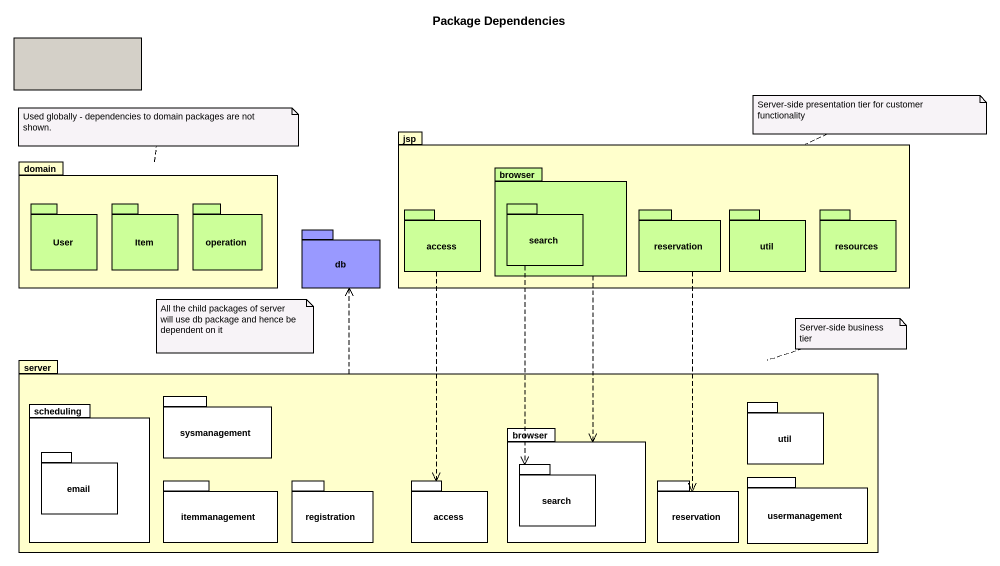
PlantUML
@startuml
title Package Dependencies
rectangle " " as rectangle1 #D4D0C8
package jsp #FFFFCC {
  package browser #CCFF99 {
    package search #CCFF99 {
    }
  }
  package access #CCFF99 {
  }
  package reservation #CCFF99 {
  }
  package util #CCFF99 {
  }
  package resources #CCFF99 {
  }
}
package domain #FFFFCC {
  package User #CCFF99 {
  }
  package Item #CCFF99 {
  }
  package operation #CCFF99 {
  }
}
package db #9999FF {
}
package server #FFFFCC {
  package scheduling {
    package email {
    }
  }
  package sysmanagement {
  }
  package "util" as util_2 {
  }
  package "browser" as browser_2 {
    package "search" as search_2 {
    }
  }
  package itemmanagement {
  }
  package registration {
  }
  package "access" as access_2 {
  }
  package "reservation" as reservation_2 {
  }
  package usermanagement {
  }
}
browser ..> browser_2
access ..> access_2
search ..> search_2
reservation ..> reservation_2
server .up.> db
note right of jsp : Server-side presentation tier for customer functionality
note top of domain : Used globally - dependencies to domain packages are not shown.
note as N3
  All the child packages of server will use db package and hence be dependent on it
end note
note right of server : Server-side business tier
@enduml
